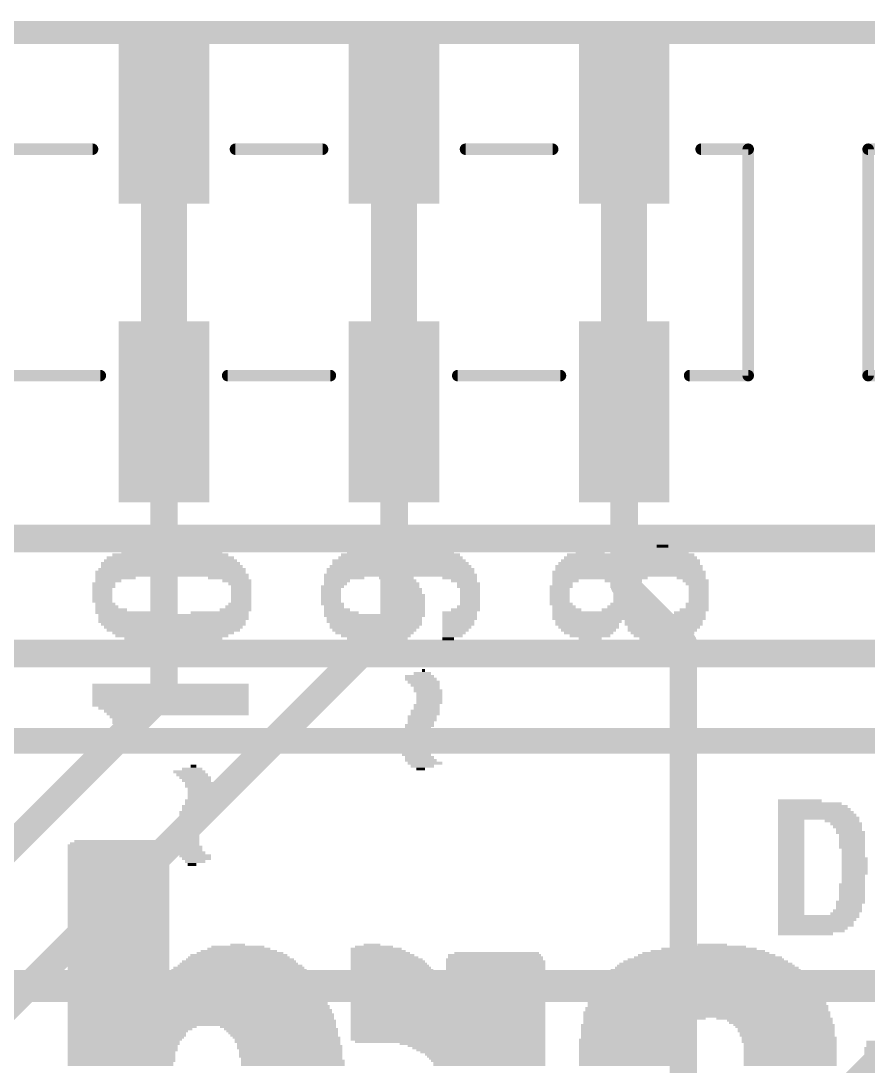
# Model space of a CAD drawing. Extents: x -0.75 to 3.47, y -1.8 to 2.11.
# Drawn here: x 1.3778 to 1.746, y 1.6506 to 2.105 of the extents above; entities that cross this region are included whole.
import ezdxf

# ---------------------------------------------------------------- set-up
doc = ezdxf.new("R2010")
doc.units = 0
doc.header["$MEASUREMENT"] = 0
doc.layers.get('0').update_dxf_attribs({"linetype": 'CONTINUOUS'})
for name, color, linetype in [('1', 22, 'CONTINUOUS'), ('16', 175, 'CONTINUOUS'), ('20', 7, 'CONTINUOUS'), ('21', 32, 'CONTINUOUS'), ('22', 2, 'CONTINUOUS')]:
    doc.layers.add(name, color=color, linetype=linetype)

# ---------------------------------------------------------------- blocks, each defined once
blk = doc.blocks.new('RECT')
blk.add_solid([(-0.5, -0.5), (0.5, -0.5), (-0.5, 0.5), (0.5, 0.5)])

msp = doc.modelspace()

# ---------------------------------------------------------------- linework, layer by layer
at = {"layer": '1'}
for points, const_width in [([(0, 2.1), (2.54, 2.1)], 0.01), ([(1.44, 2.064961), (1.44, 1.935039)], 0.02), ([(1.44, 2.064961), (1.44, 1.935039)], 0.02), ([(1.54, 2.064961), (1.54, 1.935039)], 0.02), ([(1.54, 2.064961), (1.54, 1.935039)], 0.02), ([(1.64, 2.064961), (1.64, 1.935039)], 0.02), ([(1.64, 2.064961), (1.64, 1.935039)], 0.02), ([(1.44, 1.812756), (1.44, 1.935039)], 0.012), ([(1.54, 1.844252), (1.54, 1.935039)], 0.012), ([(1.64, 1.86), (1.64, 1.935039)], 0.012), ([(1.665748, 1.834252), (1.64, 1.86)], 0.012), ([(1.34, 1.644252), (1.54, 1.844252)], 0.012), ([(1.665748, 0.969), (1.665748, 1.834252)], 0.012), ([(1.31, 1.682756), (1.44, 1.812756)], 0.012), ([(1.697244, 1.6), (1.8, 1.702756)], 0.012)]:
    msp.add_lwpolyline(points, dxfattribs=dict(at, const_width=const_width))
for points, const_width in [([(1.445, 2.064961, 1), (1.435, 2.064961)], 0.01), ([(1.445, 2.064961, 1), (1.435, 2.064961)], 0.01), ([(1.545, 2.064961, 1), (1.535, 2.064961)], 0.01), ([(1.545, 2.064961, 1), (1.535, 2.064961)], 0.01), ([(1.645, 2.064961, 1), (1.635, 2.064961)], 0.01), ([(1.645, 2.064961, 1), (1.635, 2.064961)], 0.01), ([(1.443, 1.935039, 1), (1.437, 1.935039)], 0.006), ([(1.543, 1.935039, 1), (1.537, 1.935039)], 0.006), ([(1.643, 1.935039, 1), (1.637, 1.935039)], 0.006), ([(1.435, 1.935039, 1), (1.445, 1.935039)], 0.01), ([(1.435, 1.935039, 1), (1.445, 1.935039)], 0.01), ([(1.535, 1.935039, 1), (1.545, 1.935039)], 0.01), ([(1.535, 1.935039, 1), (1.545, 1.935039)], 0.01), ([(1.635, 1.935039, 1), (1.645, 1.935039)], 0.01), ([(1.635, 1.935039, 1), (1.645, 1.935039)], 0.01), ([(1.642121, 1.862121, 1), (1.637879, 1.857879)], 0.006), ([(1.637, 1.86, 1), (1.643, 1.86)], 0.006), ([(1.542121, 1.842131, 1), (1.537879, 1.846373)], 0.006), ([(1.537, 1.844252, 1), (1.543, 1.844252)], 0.006), ([(1.668748, 1.834252, 1), (1.662748, 1.834252)], 0.006), ([(1.663627, 1.832131, 1), (1.667869, 1.836373)], 0.006), ([(1.442121, 1.810635, 1), (1.437879, 1.814877)], 0.006), ([(1.437, 1.812756, 1), (1.443, 1.812756)], 0.006)]:
    msp.add_lwpolyline(points, format="xyb", dxfattribs=dict(at, const_width=const_width))
at = {"layer": '16'}
for points, const_width in [([(0, 2.1), (2.54, 2.1)], 0.01), ([(2.35, 1.88), (0.925, 1.88)], 0.012), ([(2.4, 1.83), (0.916063, 1.83)], 0.012)]:
    msp.add_lwpolyline(points, dxfattribs=dict(at, const_width=const_width))
at = {"layer": '20', "const_width": 0.008}
msp.add_lwpolyline([(0, 2.1), (2.54, 2.1)], dxfattribs=at)
at = {"layer": '21', "const_width": 0.005}
for points in [[(1.371063, 2.049213), (1.408937, 2.049213)], [(1.471063, 2.049213), (1.508937, 2.049213)], [(1.571063, 2.049213), (1.608937, 2.049213)], [(1.673465, 2.049213), (1.693937, 2.049213)], [(1.693937, 2.049213), (1.693937, 1.950787)], [(1.746063, 1.950787), (1.746063, 2.049213)], [(1.746063, 2.049213), (1.771535, 2.049213)], [(1.412323, 1.950787), (1.367677, 1.950787)], [(1.512323, 1.950787), (1.467677, 1.950787)], [(1.612323, 1.950787), (1.567677, 1.950787)], [(1.693937, 1.950787), (1.668465, 1.950787)], [(1.766535, 1.950787), (1.746063, 1.950787)]]:
    msp.add_lwpolyline(points, dxfattribs=at)
at = {"layer": '21', "const_width": 0.0025}
for points in [[(1.408937, 2.047963, 1), (1.408937, 2.050463)], [(1.471063, 2.050463, 1), (1.471063, 2.047963)], [(1.508937, 2.047963, 1), (1.508937, 2.050463)], [(1.571063, 2.050463, 1), (1.571063, 2.047963)], [(1.608937, 2.047963, 1), (1.608937, 2.050463)], [(1.673465, 2.050463, 1), (1.673465, 2.047963)], [(1.695187, 2.049213, 1), (1.692687, 2.049213)], [(1.693937, 2.047963, 1), (1.693937, 2.050463)], [(1.747313, 2.049213, 1), (1.744813, 2.049213)], [(1.746063, 2.050463, 1), (1.746063, 2.047963)], [(1.412323, 1.949537, 1), (1.412323, 1.952037)], [(1.467677, 1.952037, 1), (1.467677, 1.949537)], [(1.512323, 1.949537, 1), (1.512323, 1.952037)], [(1.567677, 1.952037, 1), (1.567677, 1.949537)], [(1.612323, 1.949537, 1), (1.612323, 1.952037)], [(1.668465, 1.952037, 1), (1.668465, 1.949537)], [(1.692687, 1.950787, 1), (1.695187, 1.950787)], [(1.693937, 1.949537, 1), (1.693937, 1.952037)], [(1.746063, 1.952037, 1), (1.746063, 1.949537)], [(1.744813, 1.950787, 1), (1.747313, 1.950787)]]:
    msp.add_lwpolyline(points, format="xyb", dxfattribs=at)

# ---------------------------------------------------------------- block references
at = {"layer": '1', "xscale": 0.07874, "yscale": 0.03937, "rotation": 270}
for p in [(1.44, 2.064961), (1.54, 2.064961), (1.64, 2.064961), (1.44, 1.935039), (1.54, 1.935039), (1.64, 1.935039)]:
    msp.add_blockref('RECT', p, dxfattribs=at)
at = {"layer": '21'}
for p, xscale, yscale in [((1.5428, 1.876635), 0.0164, 0.00125), ((1.65665, 1.876635), 0.0051, 0.00125), ((1.4428, 1.8716), 0.0554, 0.00126), ((1.4428, 1.87286), 0.0504, 0.00126), ((1.4434, 1.87412), 0.044, 0.00126), ((1.4428, 1.87538), 0.0352, 0.00126), ((1.5428, 1.8716), 0.054, 0.00126), ((1.5428, 1.87286), 0.0516, 0.00126), ((1.5428, 1.87412), 0.0466, 0.00126), ((1.54215, 1.87538), 0.0377, 0.00126), ((1.6246, 1.8716), 0.0214, 0.00126), ((1.62455, 1.87286), 0.0189, 0.00126), ((1.6252, 1.87412), 0.0126, 0.00126), ((1.65725, 1.8716), 0.0289, 0.00126), ((1.6573, 1.87286), 0.0264, 0.00126), ((1.65665, 1.87412), 0.0227, 0.00126), ((1.6566, 1.87538), 0.0176, 0.00126), ((1.4428, 1.86909), 0.0604, 0.00126), ((1.4434, 1.86783), 0.0616, 0.00126), ((1.4428, 1.870345), 0.0578, 0.00125), ((1.5428, 1.86783), 0.0616, 0.00126), ((1.54215, 1.870345), 0.0579, 0.00125), ((1.5428, 1.86909), 0.0592, 0.00126), ((1.62395, 1.86783), 0.0277, 0.00126), ((1.6246, 1.86909), 0.0264, 0.00126), ((1.62455, 1.870345), 0.0239, 0.00125), ((1.65725, 1.86783), 0.0339, 0.00126), ((1.65725, 1.870345), 0.0315, 0.00125), ((1.65725, 1.86909), 0.0315, 0.00126), ((1.4428, 1.865315), 0.0654, 0.00125), ((1.44345, 1.86406), 0.0667, 0.00126), ((1.4189, 1.8628), 0.0176, 0.00126), ((1.44345, 1.86657), 0.0641, 0.00126), ((1.468, 1.8628), 0.0176, 0.00126), ((1.5428, 1.86406), 0.0666, 0.00126), ((1.5183, 1.8628), 0.0176, 0.00126), ((1.5428, 1.86657), 0.0642, 0.00126), ((1.5428, 1.865315), 0.0642, 0.00125), ((1.54095, 1.8628), 0.0151, 0.00126), ((1.56855, 1.8628), 0.0151, 0.00126), ((1.64215, 1.865315), 0.0667, 0.00125), ((1.64215, 1.86406), 0.0667, 0.00126), ((1.62955, 1.8628), 0.0415, 0.00126), ((1.62455, 1.86657), 0.0289, 0.00126), ((1.65725, 1.86657), 0.0339, 0.00126), ((1.6692, 1.8628), 0.0126, 0.00126), ((1.41385, 1.86028), 0.0101, 0.00126), ((1.41385, 1.859025), 0.0101, 0.00125), ((1.41575, 1.86154), 0.0113, 0.00126), ((1.4717, 1.86154), 0.0126, 0.00126), ((1.473, 1.86028), 0.01, 0.00126), ((1.4736, 1.859025), 0.0088, 0.00125), ((1.51325, 1.859025), 0.0101, 0.00125), ((1.51515, 1.86154), 0.0113, 0.00126), ((1.5145, 1.86028), 0.01, 0.00126), ((1.5447, 1.86154), 0.01, 0.00126), ((1.5466, 1.86028), 0.0088, 0.00126), ((1.5472, 1.859025), 0.0076, 0.00125), ((1.57045, 1.86154), 0.0113, 0.00126), ((1.57235, 1.86028), 0.0101, 0.00126), ((1.57235, 1.859025), 0.0101, 0.00125), ((1.6126, 1.859025), 0.01, 0.00125), ((1.6145, 1.86154), 0.0114, 0.00126), ((1.6132, 1.86028), 0.0088, 0.00126), ((1.63965, 1.86154), 0.0163, 0.00126), ((1.6403, 1.86028), 0.0126, 0.00126), ((1.63965, 1.859025), 0.0113, 0.00125), ((1.6711, 1.86154), 0.0114, 0.00126), ((1.67175, 1.86028), 0.0101, 0.00126), ((1.6724, 1.859025), 0.0088, 0.00125), ((1.4132, 1.85777), 0.0088, 0.00126), ((1.4132, 1.85651), 0.0088, 0.00126), ((1.4132, 1.85525), 0.0088, 0.00126), ((1.4132, 1.85399), 0.0088, 0.00126), ((1.4736, 1.85777), 0.0088, 0.00126), ((1.4736, 1.85651), 0.0088, 0.00126), ((1.4736, 1.85525), 0.0088, 0.00126), ((1.4736, 1.85399), 0.0088, 0.00126), ((1.5126, 1.85777), 0.0088, 0.00126), ((1.5126, 1.85651), 0.0088, 0.00126), ((1.5126, 1.85525), 0.0088, 0.00126), ((1.5126, 1.85399), 0.0088, 0.00126), ((1.5478, 1.85777), 0.0088, 0.00126), ((1.5478, 1.85651), 0.0088, 0.00126), ((1.54845, 1.85525), 0.0101, 0.00126), ((1.54845, 1.85399), 0.0101, 0.00126), ((1.573, 1.85777), 0.0088, 0.00126), ((1.573, 1.85651), 0.0088, 0.00126), ((1.573, 1.85525), 0.0088, 0.00126), ((1.573, 1.85399), 0.0088, 0.00126), ((1.612, 1.85777), 0.0088, 0.00126), ((1.612, 1.85651), 0.0088, 0.00126), ((1.612, 1.85525), 0.0088, 0.00126), ((1.612, 1.85399), 0.0088, 0.00126), ((1.6403, 1.85777), 0.01, 0.00126), ((1.6397, 1.85651), 0.0088, 0.00126), ((1.6397, 1.85525), 0.0088, 0.00126), ((1.6397, 1.85399), 0.0088, 0.00126), ((1.6724, 1.85777), 0.0088, 0.00126), ((1.6724, 1.85651), 0.0088, 0.00126), ((1.6724, 1.85525), 0.0088, 0.00126), ((1.6724, 1.85399), 0.0088, 0.00126), ((1.4132, 1.852735), 0.0088, 0.00125), ((1.4145, 1.85148), 0.0088, 0.00126), ((1.41515, 1.85022), 0.0101, 0.00126), ((1.417, 1.84896), 0.0138, 0.00126), ((1.4711, 1.84896), 0.0138, 0.00126), ((1.47235, 1.85022), 0.0113, 0.00126), ((1.473, 1.85148), 0.01, 0.00126), ((1.4736, 1.852735), 0.0088, 0.00125), ((1.5126, 1.852735), 0.0088, 0.00125), ((1.51325, 1.85148), 0.0101, 0.00126), ((1.5139, 1.85022), 0.0088, 0.00126), ((1.51515, 1.84896), 0.0113, 0.00126), ((1.5472, 1.84896), 0.0126, 0.00126), ((1.54785, 1.85022), 0.0113, 0.00126), ((1.54845, 1.852735), 0.0101, 0.00125), ((1.54845, 1.85148), 0.0101, 0.00126), ((1.5711, 1.84896), 0.0126, 0.00126), ((1.57235, 1.85022), 0.0101, 0.00126), ((1.573, 1.852735), 0.0088, 0.00125), ((1.573, 1.85148), 0.0088, 0.00126), ((1.612, 1.852735), 0.0088, 0.00125), ((1.6126, 1.85148), 0.01, 0.00126), ((1.61385, 1.85022), 0.0101, 0.00126), ((1.6151, 1.84896), 0.0126, 0.00126), ((1.639, 1.84896), 0.0176, 0.00126), ((1.63965, 1.85022), 0.0139, 0.00126), ((1.63965, 1.85148), 0.0113, 0.00126), ((1.6403, 1.852735), 0.01, 0.00125), ((1.6705, 1.84896), 0.0126, 0.00126), ((1.67175, 1.85148), 0.0101, 0.00126), ((1.67175, 1.85022), 0.0101, 0.00126), ((1.6724, 1.852735), 0.0088, 0.00125), ((1.4233, 1.847705), 0.0264, 0.00125), ((1.4441, 1.84645), 0.0654, 0.00126), ((1.4441, 1.84519), 0.0654, 0.00126), ((1.4642, 1.847705), 0.0252, 0.00125), ((1.51705, 1.847705), 0.0151, 0.00125), ((1.5315, 1.84645), 0.044, 0.00126), ((1.53145, 1.84519), 0.0415, 0.00126), ((1.5453, 1.847705), 0.0164, 0.00125), ((1.56855, 1.847705), 0.0151, 0.00125), ((1.56855, 1.84645), 0.0151, 0.00126), ((1.56855, 1.84519), 0.0151, 0.00126), ((1.6302, 1.847705), 0.0428, 0.00125), ((1.64215, 1.84645), 0.0667, 0.00126), ((1.64215, 1.84519), 0.0667, 0.00126), ((1.6686, 1.847705), 0.0138, 0.00125), ((1.44345, 1.84393), 0.0641, 0.00126), ((1.44405, 1.84267), 0.0629, 0.00126), ((1.44405, 1.841415), 0.0603, 0.00125), ((1.44405, 1.84016), 0.0579, 0.00126), ((1.53145, 1.84393), 0.0415, 0.00126), ((1.5321, 1.84267), 0.0402, 0.00126), ((1.5315, 1.841415), 0.039, 0.00125), ((1.53145, 1.84016), 0.0365, 0.00126), ((1.56795, 1.84393), 0.0139, 0.00126), ((1.56795, 1.84267), 0.0139, 0.00126), ((1.5673, 1.841415), 0.0126, 0.00125), ((1.5667, 1.84016), 0.0114, 0.00126), ((1.62455, 1.84393), 0.0289, 0.00126), ((1.62395, 1.84267), 0.0277, 0.00126), ((1.6246, 1.841415), 0.0264, 0.00125), ((1.62455, 1.84016), 0.0239, 0.00126), ((1.65725, 1.84393), 0.0339, 0.00126), ((1.65725, 1.84267), 0.0339, 0.00126), ((1.65725, 1.841415), 0.0315, 0.00125), ((1.6566, 1.84016), 0.0302, 0.00126), ((1.44405, 1.8389), 0.0529, 0.00126), ((1.44345, 1.83764), 0.0491, 0.00126), ((1.44405, 1.83638), 0.0427, 0.00126), ((1.5315, 1.8389), 0.034, 0.00126), ((1.5321, 1.83764), 0.0302, 0.00126), ((1.5327, 1.83638), 0.0264, 0.00126), ((1.56605, 1.8389), 0.0101, 0.00126), ((1.5654, 1.83764), 0.0088, 0.00126), ((1.56355, 1.83638), 0.0051, 0.00126), ((1.6246, 1.8389), 0.0214, 0.00126), ((1.6252, 1.83764), 0.0176, 0.00126), ((1.6252, 1.83638), 0.01, 0.00126), ((1.65665, 1.8389), 0.0277, 0.00126), ((1.65665, 1.83764), 0.0251, 0.00126), ((1.6573, 1.83638), 0.0214, 0.00126), ((1.4441, 1.835125), 0.0302, 0.00125), ((1.5321, 1.835125), 0.0202, 0.00125), ((1.65665, 1.835125), 0.0151, 0.00125), ((1.55285, 1.82255), 0.0013, 0.00126), ((1.551, 1.82003), 0.0126, 0.00126), ((1.5516, 1.81877), 0.0138, 0.00126), ((1.55285, 1.817515), 0.0139, 0.00125), ((1.55225, 1.82129), 0.0075, 0.00126), ((1.4428, 1.81626), 0.068, 0.00126), ((1.4428, 1.815), 0.068, 0.00126), ((1.4428, 1.81374), 0.068, 0.00126), ((1.4428, 1.812485), 0.068, 0.00125), ((1.5535, 1.81626), 0.0126, 0.00126), ((1.55415, 1.815), 0.0113, 0.00126), ((1.55475, 1.81374), 0.0125, 0.00126), ((1.55535, 1.812485), 0.0113, 0.00125), ((1.4428, 1.81123), 0.068, 0.00126), ((1.4428, 1.80997), 0.068, 0.00126), ((1.4428, 1.80871), 0.068, 0.00126), ((1.55535, 1.81123), 0.0113, 0.00126), ((1.55535, 1.80997), 0.0113, 0.00126), ((1.55535, 1.80871), 0.0113, 0.00126), ((1.4428, 1.80745), 0.068, 0.00126), ((1.4441, 1.806195), 0.0654, 0.00125), ((1.44535, 1.80494), 0.0629, 0.00126), ((1.44595, 1.80368), 0.0617, 0.00126), ((1.5535, 1.80494), 0.0126, 0.00126), ((1.5535, 1.80368), 0.0126, 0.00126), ((1.55415, 1.80745), 0.0113, 0.00126), ((1.55415, 1.806195), 0.0113, 0.00125), ((1.4227, 1.80242), 0.0126, 0.00126), ((1.4233, 1.80116), 0.0114, 0.00126), ((1.4233, 1.799905), 0.0114, 0.00125), ((1.5522, 1.80242), 0.0126, 0.00126), ((1.5522, 1.80116), 0.0126, 0.00126), ((1.5516, 1.799905), 0.0114, 0.00125), ((1.42395, 1.79865), 0.0101, 0.00126), ((1.42395, 1.79739), 0.0101, 0.00126), ((1.42395, 1.79613), 0.0101, 0.00126), ((1.4246, 1.794875), 0.0088, 0.00125), ((1.5497, 1.79613), 0.0126, 0.00126), ((1.54905, 1.794875), 0.0113, 0.00125), ((1.551, 1.79865), 0.0126, 0.00126), ((1.55035, 1.79739), 0.0113, 0.00126), ((1.4246, 1.79362), 0.0088, 0.00126), ((1.4246, 1.79236), 0.0088, 0.00126), ((1.4246, 1.7911), 0.0088, 0.00126), ((1.4246, 1.78984), 0.0088, 0.00126), ((1.54905, 1.79362), 0.0113, 0.00126), ((1.54905, 1.79236), 0.0113, 0.00126), ((1.54905, 1.7911), 0.0113, 0.00126), ((1.54905, 1.78984), 0.0113, 0.00126), ((1.54905, 1.788585), 0.0113, 0.00125), ((1.5497, 1.78733), 0.0126, 0.00126), ((1.5497, 1.78607), 0.0126, 0.00126), ((1.45285, 1.78104), 0.0025, 0.00126), ((1.551, 1.78481), 0.0126, 0.00126), ((1.5516, 1.78355), 0.0138, 0.00126), ((1.55345, 1.782295), 0.0151, 0.00125), ((1.55225, 1.78104), 0.0101, 0.00126), ((1.451, 1.77852), 0.0138, 0.00126), ((1.45225, 1.777265), 0.0139, 0.00125), ((1.4522, 1.77978), 0.0088, 0.00126), ((1.5516, 1.77978), 0.0038, 0.00126), ((1.4535, 1.77601), 0.0138, 0.00126), ((1.4541, 1.77475), 0.0126, 0.00126), ((1.4554, 1.77349), 0.0126, 0.00126), ((1.4554, 1.77223), 0.0126, 0.00126), ((1.456, 1.770975), 0.0114, 0.00125), ((1.456, 1.76972), 0.0114, 0.00126), ((1.456, 1.76846), 0.0114, 0.00126), ((1.456, 1.7672), 0.0114, 0.00126), ((1.4541, 1.76343), 0.0126, 0.00126), ((1.4554, 1.76594), 0.0126, 0.00126), ((1.45475, 1.764685), 0.0113, 0.00125), ((1.71635, 1.76594), 0.0189, 0.00126), ((1.72075, 1.764685), 0.0277, 0.00125), ((1.722, 1.76343), 0.0302, 0.00126), ((1.4529, 1.76091), 0.0126, 0.00126), ((1.4529, 1.759655), 0.0126, 0.00125), ((1.45225, 1.7584), 0.0113, 0.00126), ((1.4541, 1.76217), 0.0126, 0.00126), ((1.72265, 1.76217), 0.0315, 0.00126), ((1.7233, 1.76091), 0.0328, 0.00126), ((1.7239, 1.759655), 0.034, 0.00125), ((1.72455, 1.7584), 0.0353, 0.00126), ((1.45035, 1.75462), 0.0125, 0.00126), ((1.44975, 1.753365), 0.0113, 0.00125), ((1.4516, 1.75714), 0.0126, 0.00126), ((1.45095, 1.75588), 0.0113, 0.00126), ((1.7126, 1.75714), 0.0114, 0.00126), ((1.7126, 1.75588), 0.0114, 0.00126), ((1.7126, 1.75462), 0.0114, 0.00126), ((1.7126, 1.753365), 0.0114, 0.00125), ((1.73465, 1.75714), 0.0151, 0.00126), ((1.7365, 1.75588), 0.0138, 0.00126), ((1.7371, 1.75462), 0.0126, 0.00126), ((1.73775, 1.753365), 0.0113, 0.00125), ((1.44975, 1.75211), 0.0113, 0.00126), ((1.44975, 1.75085), 0.0113, 0.00126), ((1.44975, 1.74959), 0.0113, 0.00126), ((1.7126, 1.75211), 0.0114, 0.00126), ((1.7126, 1.75085), 0.0114, 0.00126), ((1.7126, 1.74959), 0.0114, 0.00126), ((1.7384, 1.75211), 0.0126, 0.00126), ((1.73905, 1.75085), 0.0113, 0.00126), ((1.73905, 1.74959), 0.0113, 0.00126), ((1.44975, 1.74833), 0.0113, 0.00126), ((1.44975, 1.747075), 0.0113, 0.00125), ((1.45035, 1.74582), 0.0125, 0.00126), ((1.45095, 1.74456), 0.0113, 0.00126), ((1.7126, 1.74833), 0.0114, 0.00126), ((1.7126, 1.747075), 0.0114, 0.00125), ((1.7126, 1.74582), 0.0114, 0.00126), ((1.7126, 1.74456), 0.0114, 0.00126), ((1.73905, 1.74833), 0.0113, 0.00126), ((1.73905, 1.747075), 0.0113, 0.00125), ((1.73905, 1.74582), 0.0113, 0.00126), ((1.73965, 1.74456), 0.0101, 0.00126), ((1.4516, 1.7433), 0.0126, 0.00126), ((1.4535, 1.742045), 0.0138, 0.00125), ((1.4541, 1.74079), 0.0126, 0.00126), ((1.7126, 1.7433), 0.0114, 0.00126), ((1.7126, 1.742045), 0.0114, 0.00125), ((1.7126, 1.74079), 0.0114, 0.00126), ((1.73965, 1.7433), 0.0101, 0.00126), ((1.73965, 1.742045), 0.0101, 0.00125), ((1.74025, 1.74079), 0.0113, 0.00126), ((1.4535, 1.73953), 0.0088, 0.00126), ((1.4522, 1.73827), 0.0038, 0.00126), ((1.7126, 1.73953), 0.0114, 0.00126), ((1.7126, 1.73827), 0.0114, 0.00126), ((1.7126, 1.73701), 0.0114, 0.00126), ((1.7126, 1.735755), 0.0114, 0.00125), ((1.74025, 1.73953), 0.0113, 0.00126), ((1.74025, 1.73827), 0.0113, 0.00126), ((1.74025, 1.73701), 0.0113, 0.00126), ((1.74025, 1.735755), 0.0113, 0.00125), ((1.7126, 1.7345), 0.0114, 0.00126), ((1.7126, 1.73324), 0.0114, 0.00126), ((1.7126, 1.73198), 0.0114, 0.00126), ((1.7126, 1.73072), 0.0114, 0.00126), ((1.74025, 1.7345), 0.0113, 0.00126), ((1.73965, 1.73324), 0.0101, 0.00126), ((1.73965, 1.73198), 0.0101, 0.00126), ((1.73965, 1.73072), 0.0101, 0.00126), ((1.7126, 1.729465), 0.0114, 0.00125), ((1.7126, 1.72821), 0.0114, 0.00126), ((1.7126, 1.72695), 0.0114, 0.00126), ((1.73905, 1.729465), 0.0113, 0.00125), ((1.73905, 1.72821), 0.0113, 0.00126), ((1.73905, 1.72695), 0.0113, 0.00126), ((1.7126, 1.72569), 0.0114, 0.00126), ((1.7126, 1.724435), 0.0114, 0.00125), ((1.7126, 1.72318), 0.0114, 0.00126), ((1.7126, 1.72192), 0.0114, 0.00126), ((1.7384, 1.72192), 0.0126, 0.00126), ((1.73905, 1.72569), 0.0113, 0.00126), ((1.73905, 1.724435), 0.0113, 0.00125), ((1.73905, 1.72318), 0.0113, 0.00126), ((1.7126, 1.72066), 0.0114, 0.00126), ((1.7126, 1.7194), 0.0114, 0.00126), ((1.7126, 1.718145), 0.0114, 0.00125), ((1.7371, 1.718145), 0.0126, 0.00125), ((1.73775, 1.72066), 0.0113, 0.00126), ((1.73775, 1.7194), 0.0113, 0.00126), ((1.7126, 1.71689), 0.0114, 0.00126), ((1.72455, 1.71563), 0.0353, 0.00126), ((1.7239, 1.71437), 0.034, 0.00126), ((1.7233, 1.71311), 0.0328, 0.00126), ((1.7359, 1.71689), 0.0126, 0.00126), ((1.7233, 1.711855), 0.0328, 0.00125), ((1.722, 1.7106), 0.0302, 0.00126), ((1.7214, 1.70934), 0.029, 0.00126), ((1.71885, 1.70808), 0.0239, 0.00126), ((1.812, 1.69047), 1.4352, 0.00126), ((1.81195, 1.69173), 1.4277, 0.00126), ((1.812, 1.687955), 1.4402, 0.00125), ((1.812, 1.6867), 1.4402, 0.00126), ((1.812, 1.68544), 1.4402, 0.00126), ((1.81195, 1.68921), 1.4377, 0.00126), ((1.812, 1.68418), 1.4402, 0.00126), ((1.812, 1.682925), 1.4402, 0.00125), ((1.81195, 1.68167), 1.4377, 0.00126), ((1.812, 1.68041), 1.4352, 0.00126), ((1.81135, 1.67915), 1.4315, 0.00126)]:
    msp.add_blockref('RECT', p, dxfattribs=dict(at, xscale=xscale, yscale=yscale))
at = {"layer": '22', "rotation": 180}
for p, xscale, yscale in [((1.904184, 1.796142), 1.1662, 0.0009199999999999999), ((1.904184, 1.795227), 1.1662, 0.00091), ((1.904584, 1.797062), 1.1616, 0.0009199999999999999), ((1.903684, 1.792472), 1.169, 0.0009199999999999999), ((1.904134, 1.791552), 1.1699, 0.0009199999999999999), ((1.904134, 1.790632), 1.1699, 0.0009199999999999999), ((1.904134, 1.794312), 1.1681, 0.0009199999999999999), ((1.904134, 1.793392), 1.1681, 0.0009199999999999999), ((1.904134, 1.789717), 1.1699, 0.00091), ((1.904134, 1.788802), 1.1699, 0.0009199999999999999), ((1.904134, 1.787882), 1.1699, 0.0009199999999999999), ((1.904134, 1.786962), 1.1699, 0.0009199999999999999), ((1.419784, 1.746562), 0.0432, 0.0009199999999999999), ((1.420234, 1.745642), 0.0441, 0.0009199999999999999), ((1.420234, 1.744722), 0.0441, 0.0009199999999999999), ((1.420234, 1.747477), 0.0423, 0.00091), ((1.420234, 1.748392), 0.0385, 0.0009199999999999999), ((1.420234, 1.743802), 0.0441, 0.0009199999999999999), ((1.420234, 1.742882), 0.0441, 0.0009199999999999999), ((1.420234, 1.741967), 0.0441, 0.00091), ((1.420234, 1.741052), 0.0441, 0.0009199999999999999), ((1.420234, 1.740132), 0.0441, 0.0009199999999999999), ((1.420234, 1.739212), 0.0441, 0.0009199999999999999), ((1.420234, 1.738292), 0.0441, 0.0009199999999999999), ((1.420234, 1.737372), 0.0441, 0.0009199999999999999), ((1.420234, 1.736457), 0.0441, 0.00091), ((1.420234, 1.735542), 0.0441, 0.0009199999999999999), ((1.420234, 1.734622), 0.0441, 0.0009199999999999999), ((1.420234, 1.733702), 0.0441, 0.0009199999999999999), ((1.420234, 1.732782), 0.0441, 0.0009199999999999999), ((1.420234, 1.731862), 0.0441, 0.0009199999999999999), ((1.420234, 1.730947), 0.0441, 0.00091), ((1.420234, 1.730032), 0.0441, 0.0009199999999999999), ((1.420234, 1.729112), 0.0441, 0.0009199999999999999), ((1.420234, 1.728192), 0.0441, 0.0009199999999999999), ((1.420234, 1.727272), 0.0441, 0.0009199999999999999), ((1.420234, 1.726357), 0.0441, 0.00091), ((1.420234, 1.725442), 0.0441, 0.0009199999999999999), ((1.420234, 1.724522), 0.0441, 0.0009199999999999999), ((1.420234, 1.723602), 0.0441, 0.0009199999999999999), ((1.420234, 1.722682), 0.0441, 0.0009199999999999999), ((1.420234, 1.721762), 0.0441, 0.0009199999999999999), ((1.420234, 1.720847), 0.0441, 0.00091), ((1.420234, 1.719932), 0.0441, 0.0009199999999999999), ((1.420234, 1.719012), 0.0441, 0.0009199999999999999), ((1.420234, 1.718092), 0.0441, 0.0009199999999999999), ((1.420234, 1.717172), 0.0441, 0.0009199999999999999), ((1.420234, 1.716252), 0.0441, 0.0009199999999999999), ((1.420234, 1.715337), 0.0441, 0.00091), ((1.420234, 1.714422), 0.0441, 0.0009199999999999999), ((1.420234, 1.713502), 0.0441, 0.0009199999999999999), ((1.420234, 1.712582), 0.0441, 0.0009199999999999999), ((1.420234, 1.711662), 0.0441, 0.0009199999999999999), ((1.420234, 1.710742), 0.0441, 0.0009199999999999999), ((1.420234, 1.709827), 0.0441, 0.00091), ((1.420234, 1.708912), 0.0441, 0.0009199999999999999), ((1.420234, 1.707992), 0.0441, 0.0009199999999999999), ((1.420234, 1.707072), 0.0441, 0.0009199999999999999), ((1.420234, 1.706152), 0.0441, 0.0009199999999999999), ((1.420234, 1.705232), 0.0441, 0.0009199999999999999), ((1.420234, 1.704317), 0.0441, 0.00091), ((1.420234, 1.703402), 0.0441, 0.0009199999999999999), ((1.420234, 1.702482), 0.0441, 0.0009199999999999999), ((1.420234, 1.701562), 0.0441, 0.0009199999999999999), ((1.420234, 1.700642), 0.0441, 0.0009199999999999999), ((1.420234, 1.699727), 0.0441, 0.00091), ((1.473034, 1.699727), 0.0377, 0.00091), ((1.472534, 1.700642), 0.0331, 0.0009199999999999999), ((1.472534, 1.701562), 0.0275, 0.0009199999999999999), ((1.472084, 1.702482), 0.023, 0.0009199999999999999), ((1.472084, 1.703402), 0.0064, 0.0009199999999999999), ((1.532234, 1.701562), 0.0221, 0.0009199999999999999), ((1.533134, 1.700642), 0.0239, 0.0009199999999999999), ((1.534084, 1.699727), 0.0258, 0.00091), ((1.531334, 1.702482), 0.0165, 0.0009199999999999999), ((1.530434, 1.703402), 0.0073, 0.0009199999999999999), ((1.584584, 1.699727), 0.0368, 0.00091), ((1.675534, 1.699727), 0.0551, 0.00091), ((1.676384, 1.700642), 0.0496, 0.0009199999999999999), ((1.676884, 1.701562), 0.0414, 0.0009199999999999999), ((1.676434, 1.702482), 0.0331, 0.0009199999999999999), ((1.678234, 1.703402), 0.0129, 0.0009199999999999999), ((1.420234, 1.698812), 0.0441, 0.0009199999999999999), ((1.420234, 1.697892), 0.0441, 0.0009199999999999999), ((1.420234, 1.696972), 0.0441, 0.0009199999999999999), ((1.420234, 1.696052), 0.0441, 0.0009199999999999999), ((1.420234, 1.695132), 0.0441, 0.0009199999999999999), ((1.472584, 1.695132), 0.0514, 0.0009199999999999999), ((1.472584, 1.696052), 0.0496, 0.0009199999999999999), ((1.473034, 1.696972), 0.0469, 0.0009199999999999999), ((1.472534, 1.697892), 0.0441, 0.0009199999999999999), ((1.472584, 1.698812), 0.0422, 0.0009199999999999999), ((1.534984, 1.698812), 0.0276, 0.0009199999999999999), ((1.535884, 1.697892), 0.0294, 0.0009199999999999999), ((1.536834, 1.696972), 0.0313, 0.0009199999999999999), ((1.537284, 1.696052), 0.0322, 0.0009199999999999999), ((1.537734, 1.695132), 0.0331, 0.0009199999999999999), ((1.583684, 1.696972), 0.0422, 0.0009199999999999999), ((1.584134, 1.696052), 0.0431, 0.0009199999999999999), ((1.584134, 1.695132), 0.0431, 0.0009199999999999999), ((1.583684, 1.698812), 0.0404, 0.0009199999999999999), ((1.584134, 1.697892), 0.0413, 0.0009199999999999999), ((1.675534, 1.695132), 0.0753, 0.0009199999999999999), ((1.675484, 1.696052), 0.0716, 0.0009199999999999999), ((1.675484, 1.696972), 0.068, 0.0009199999999999999), ((1.676434, 1.697892), 0.0643, 0.0009199999999999999), ((1.675934, 1.698812), 0.0597, 0.0009199999999999999), ((1.420234, 1.694217), 0.0441, 0.00091), ((1.420234, 1.693302), 0.0441, 0.0009199999999999999), ((1.420234, 1.692382), 0.0441, 0.0009199999999999999), ((1.450534, 1.691462), 0.1047, 0.0009199999999999999), ((1.450984, 1.690542), 0.1056, 0.0009199999999999999), ((1.472584, 1.692382), 0.0588, 0.0009199999999999999), ((1.472534, 1.693302), 0.0569, 0.0009199999999999999), ((1.472984, 1.694217), 0.0542, 0.00091), ((1.538184, 1.694217), 0.034, 0.00091), ((1.538634, 1.693302), 0.0349, 0.0009199999999999999), ((1.539134, 1.692382), 0.0359, 0.0009199999999999999), ((1.539584, 1.691462), 0.0368, 0.0009199999999999999), ((1.540034, 1.690542), 0.0377, 0.0009199999999999999), ((1.584134, 1.694217), 0.0431, 0.00091), ((1.584134, 1.693302), 0.0431, 0.0009199999999999999), ((1.584134, 1.692382), 0.0431, 0.0009199999999999999), ((1.584134, 1.691462), 0.0431, 0.0009199999999999999), ((1.584134, 1.690542), 0.0431, 0.0009199999999999999), ((1.675534, 1.690542), 0.0863, 0.0009199999999999999), ((1.675534, 1.691462), 0.0845, 0.0009199999999999999), ((1.675484, 1.692382), 0.0826, 0.0009199999999999999), ((1.675934, 1.693302), 0.0799, 0.0009199999999999999), ((1.675484, 1.694217), 0.0772, 0.00091), ((1.450984, 1.689622), 0.1056, 0.0009199999999999999), ((1.451434, 1.688707), 0.1065, 0.00091), ((1.451884, 1.687792), 0.1074, 0.0009199999999999999), ((1.452384, 1.686872), 0.1084, 0.0009199999999999999), ((1.452834, 1.685952), 0.1093, 0.0009199999999999999), ((1.540484, 1.689622), 0.0386, 0.0009199999999999999), ((1.540934, 1.688707), 0.0395, 0.00091), ((1.541384, 1.687792), 0.0404, 0.0009199999999999999), ((1.563434, 1.686872), 0.0845, 0.0009199999999999999), ((1.563434, 1.685952), 0.0845, 0.0009199999999999999), ((1.584134, 1.689622), 0.0431, 0.0009199999999999999), ((1.584134, 1.688707), 0.0431, 0.00091), ((1.584134, 1.687792), 0.0431, 0.0009199999999999999), ((1.675984, 1.685952), 0.0946, 0.0009199999999999999), ((1.675484, 1.687792), 0.0918, 0.0009199999999999999), ((1.675934, 1.686872), 0.0927, 0.0009199999999999999), ((1.675484, 1.688707), 0.09, 0.00091), ((1.675484, 1.689622), 0.0882, 0.0009199999999999999), ((1.452834, 1.685032), 0.1093, 0.0009199999999999999), ((1.453284, 1.684112), 0.1102, 0.0009199999999999999), ((1.453734, 1.683197), 0.1111, 0.00091), ((1.453734, 1.682282), 0.1111, 0.0009199999999999999), ((1.453734, 1.681362), 0.1111, 0.0009199999999999999), ((1.563434, 1.685032), 0.0845, 0.0009199999999999999), ((1.563434, 1.684112), 0.0845, 0.0009199999999999999), ((1.563434, 1.683197), 0.0845, 0.00091), ((1.563434, 1.682282), 0.0845, 0.0009199999999999999), ((1.563434, 1.681362), 0.0845, 0.0009199999999999999), ((1.675484, 1.682282), 0.0992, 0.0009199999999999999), ((1.675934, 1.681362), 0.1001, 0.0009199999999999999), ((1.675484, 1.684112), 0.0974, 0.0009199999999999999), ((1.675934, 1.683197), 0.0983, 0.00091), ((1.675984, 1.685032), 0.0964, 0.0009199999999999999), ((1.454184, 1.680442), 0.112, 0.0009199999999999999), ((1.454184, 1.679522), 0.112, 0.0009199999999999999), ((1.454634, 1.678607), 0.1129, 0.00091), ((1.454634, 1.677692), 0.1129, 0.0009199999999999999), ((1.455134, 1.676772), 0.1139, 0.0009199999999999999), ((1.563434, 1.680442), 0.0845, 0.0009199999999999999), ((1.563434, 1.679522), 0.0845, 0.0009199999999999999), ((1.563434, 1.678607), 0.0845, 0.00091), ((1.563434, 1.677692), 0.0845, 0.0009199999999999999), ((1.563434, 1.676772), 0.0845, 0.0009199999999999999), ((1.675984, 1.678607), 0.1038, 0.00091), ((1.675984, 1.677692), 0.1038, 0.0009199999999999999), ((1.676434, 1.676772), 0.1047, 0.0009199999999999999), ((1.675934, 1.680442), 0.1019, 0.0009199999999999999), ((1.675934, 1.679522), 0.1019, 0.0009199999999999999), ((1.455134, 1.675852), 0.1139, 0.0009199999999999999), ((1.455584, 1.674932), 0.1148, 0.0009199999999999999), ((1.455584, 1.674012), 0.1148, 0.0009199999999999999), ((1.456034, 1.673097), 0.1157, 0.00091), ((1.456034, 1.672182), 0.1157, 0.0009199999999999999), ((1.563434, 1.675852), 0.0845, 0.0009199999999999999), ((1.563434, 1.674932), 0.0845, 0.0009199999999999999), ((1.563434, 1.674012), 0.0845, 0.0009199999999999999), ((1.563434, 1.673097), 0.0845, 0.00091), ((1.563434, 1.672182), 0.0845, 0.0009199999999999999), ((1.675984, 1.674012), 0.1074, 0.0009199999999999999), ((1.675984, 1.673097), 0.1074, 0.00091), ((1.675984, 1.672182), 0.1074, 0.0009199999999999999), ((1.675984, 1.675852), 0.1056, 0.0009199999999999999), ((1.675984, 1.674932), 0.1056, 0.0009199999999999999), ((1.456034, 1.671262), 0.1157, 0.0009199999999999999), ((1.456484, 1.670342), 0.1166, 0.0009199999999999999), ((1.456484, 1.669422), 0.1166, 0.0009199999999999999), ((1.456484, 1.668502), 0.1166, 0.0009199999999999999), ((1.426184, 1.667587), 0.056, 0.00091), ((1.489534, 1.667587), 0.0505, 0.00091), ((1.563434, 1.671262), 0.0845, 0.0009199999999999999), ((1.563434, 1.670342), 0.0845, 0.0009199999999999999), ((1.563434, 1.669422), 0.0845, 0.0009199999999999999), ((1.563434, 1.668502), 0.0845, 0.0009199999999999999), ((1.563434, 1.667587), 0.0845, 0.00091), ((1.644734, 1.668502), 0.0469, 0.0009199999999999999), ((1.643784, 1.667587), 0.045, 0.00091), ((1.648884, 1.671262), 0.0532, 0.0009199999999999999), ((1.646584, 1.670342), 0.0486, 0.0009199999999999999), ((1.645684, 1.669422), 0.0468, 0.0009199999999999999), ((1.705334, 1.671262), 0.0505, 0.0009199999999999999), ((1.707634, 1.670342), 0.0459, 0.0009199999999999999), ((1.708084, 1.669422), 0.045, 0.0009199999999999999), ((1.709484, 1.668502), 0.044, 0.0009199999999999999), ((1.709934, 1.667587), 0.0431, 0.00091), ((1.425284, 1.666672), 0.0542, 0.0009199999999999999), ((1.424334, 1.665752), 0.0523, 0.0009199999999999999), ((1.423884, 1.664832), 0.0514, 0.0009199999999999999), ((1.423884, 1.663912), 0.0514, 0.0009199999999999999), ((1.423434, 1.662992), 0.0505, 0.0009199999999999999), ((1.490884, 1.666672), 0.0496, 0.0009199999999999999), ((1.491384, 1.665752), 0.0486, 0.0009199999999999999), ((1.491834, 1.664832), 0.0477, 0.0009199999999999999), ((1.492284, 1.663912), 0.0468, 0.0009199999999999999), ((1.493234, 1.662992), 0.0469, 0.0009199999999999999), ((1.563434, 1.666672), 0.0845, 0.0009199999999999999), ((1.563434, 1.665752), 0.0845, 0.0009199999999999999), ((1.563434, 1.664832), 0.0845, 0.0009199999999999999), ((1.563434, 1.663912), 0.0845, 0.0009199999999999999), ((1.563434, 1.662992), 0.0845, 0.0009199999999999999), ((1.643784, 1.666672), 0.045, 0.0009199999999999999), ((1.643334, 1.665752), 0.0441, 0.0009199999999999999), ((1.642884, 1.664832), 0.0432, 0.0009199999999999999), ((1.642884, 1.663912), 0.0432, 0.0009199999999999999), ((1.642434, 1.662992), 0.0423, 0.0009199999999999999), ((1.710384, 1.666672), 0.0422, 0.0009199999999999999), ((1.710384, 1.665752), 0.0422, 0.0009199999999999999), ((1.710834, 1.664832), 0.0413, 0.0009199999999999999), ((1.710834, 1.663912), 0.0413, 0.0009199999999999999), ((1.711734, 1.662992), 0.0413, 0.0009199999999999999), ((1.422984, 1.662077), 0.0496, 0.00091), ((1.422534, 1.661162), 0.0487, 0.0009199999999999999), ((1.422534, 1.660242), 0.0487, 0.0009199999999999999), ((1.422034, 1.659322), 0.0477, 0.0009199999999999999), ((1.422034, 1.658402), 0.0477, 0.0009199999999999999), ((1.493684, 1.662077), 0.046, 0.00091), ((1.493684, 1.661162), 0.046, 0.0009199999999999999), ((1.494184, 1.660242), 0.045, 0.0009199999999999999), ((1.494634, 1.659322), 0.0459, 0.0009199999999999999), ((1.494634, 1.658402), 0.0459, 0.0009199999999999999), ((1.563434, 1.662077), 0.0845, 0.00091), ((1.564384, 1.661162), 0.0826, 0.0009199999999999999), ((1.574034, 1.660242), 0.0633, 0.0009199999999999999), ((1.575834, 1.659322), 0.0597, 0.0009199999999999999), ((1.576784, 1.658402), 0.0578, 0.0009199999999999999), ((1.641984, 1.662077), 0.0432, 0.00091), ((1.641984, 1.661162), 0.0432, 0.0009199999999999999), ((1.641984, 1.660242), 0.0432, 0.0009199999999999999), ((1.641984, 1.659322), 0.0432, 0.0009199999999999999), ((1.641984, 1.658402), 0.0432, 0.0009199999999999999), ((1.711734, 1.662077), 0.0413, 0.00091), ((1.711734, 1.661162), 0.0413, 0.0009199999999999999), ((1.712184, 1.660242), 0.0404, 0.0009199999999999999), ((1.712184, 1.659322), 0.0404, 0.0009199999999999999), ((1.712184, 1.658402), 0.0404, 0.0009199999999999999), ((1.766884, 1.658402), 0.045, 0.0009199999999999999), ((1.767784, 1.661162), 0.045, 0.0009199999999999999), ((1.767784, 1.660242), 0.045, 0.0009199999999999999), ((1.767334, 1.659322), 0.0441, 0.0009199999999999999), ((1.422034, 1.657482), 0.0477, 0.0009199999999999999), ((1.421584, 1.656567), 0.0468, 0.00091), ((1.421584, 1.655652), 0.0468, 0.0009199999999999999), ((1.421584, 1.654732), 0.0468, 0.0009199999999999999), ((1.421584, 1.653812), 0.0468, 0.0009199999999999999), ((1.495084, 1.657482), 0.045, 0.0009199999999999999), ((1.495084, 1.656567), 0.045, 0.00091), ((1.495084, 1.655652), 0.045, 0.0009199999999999999), ((1.495084, 1.654732), 0.045, 0.0009199999999999999), ((1.495534, 1.653812), 0.0441, 0.0009199999999999999), ((1.577684, 1.657482), 0.056, 0.0009199999999999999), ((1.578584, 1.656567), 0.0542, 0.00091), ((1.579534, 1.655652), 0.0523, 0.0009199999999999999), ((1.579984, 1.654732), 0.0514, 0.0009199999999999999), ((1.580434, 1.653812), 0.0505, 0.0009199999999999999), ((1.641984, 1.657482), 0.0432, 0.0009199999999999999), ((1.641984, 1.656567), 0.0432, 0.00091), ((1.641984, 1.655652), 0.0432, 0.0009199999999999999), ((1.641984, 1.654732), 0.0432, 0.0009199999999999999), ((1.641984, 1.653812), 0.0432, 0.0009199999999999999), ((1.712184, 1.657482), 0.0404, 0.0009199999999999999), ((1.712184, 1.656567), 0.0404, 0.00091), ((1.712184, 1.655652), 0.0404, 0.0009199999999999999), ((1.712184, 1.654732), 0.0404, 0.0009199999999999999), ((1.712184, 1.653812), 0.0404, 0.0009199999999999999), ((1.766884, 1.657482), 0.045, 0.0009199999999999999), ((1.766884, 1.656567), 0.045, 0.00091), ((1.766884, 1.655652), 0.045, 0.0009199999999999999), ((1.766434, 1.654732), 0.0441, 0.0009199999999999999), ((1.766434, 1.653812), 0.0441, 0.0009199999999999999), ((1.421584, 1.652892), 0.0468, 0.0009199999999999999), ((1.421134, 1.651977), 0.0459, 0.00091), ((1.421134, 1.651062), 0.0459, 0.0009199999999999999), ((1.495984, 1.652892), 0.045, 0.0009199999999999999), ((1.495984, 1.651977), 0.045, 0.00091), ((1.495984, 1.651062), 0.045, 0.0009199999999999999), ((1.580884, 1.652892), 0.0496, 0.0009199999999999999), ((1.581384, 1.651977), 0.0486, 0.00091), ((1.581384, 1.651062), 0.0486, 0.0009199999999999999), ((1.641984, 1.652892), 0.0432, 0.0009199999999999999), ((1.641984, 1.651977), 0.0432, 0.00091), ((1.641984, 1.651062), 0.0432, 0.0009199999999999999), ((1.712184, 1.652892), 0.0404, 0.0009199999999999999), ((1.712184, 1.651977), 0.0404, 0.00091), ((1.712184, 1.651062), 0.0404, 0.0009199999999999999), ((1.765984, 1.652892), 0.045, 0.0009199999999999999), ((1.765984, 1.651977), 0.045, 0.00091), ((1.765984, 1.651062), 0.045, 0.0009199999999999999)]:
    msp.add_blockref('RECT', p, dxfattribs=dict(at, xscale=xscale, yscale=yscale))

doc.saveas('drawing.dxf')
